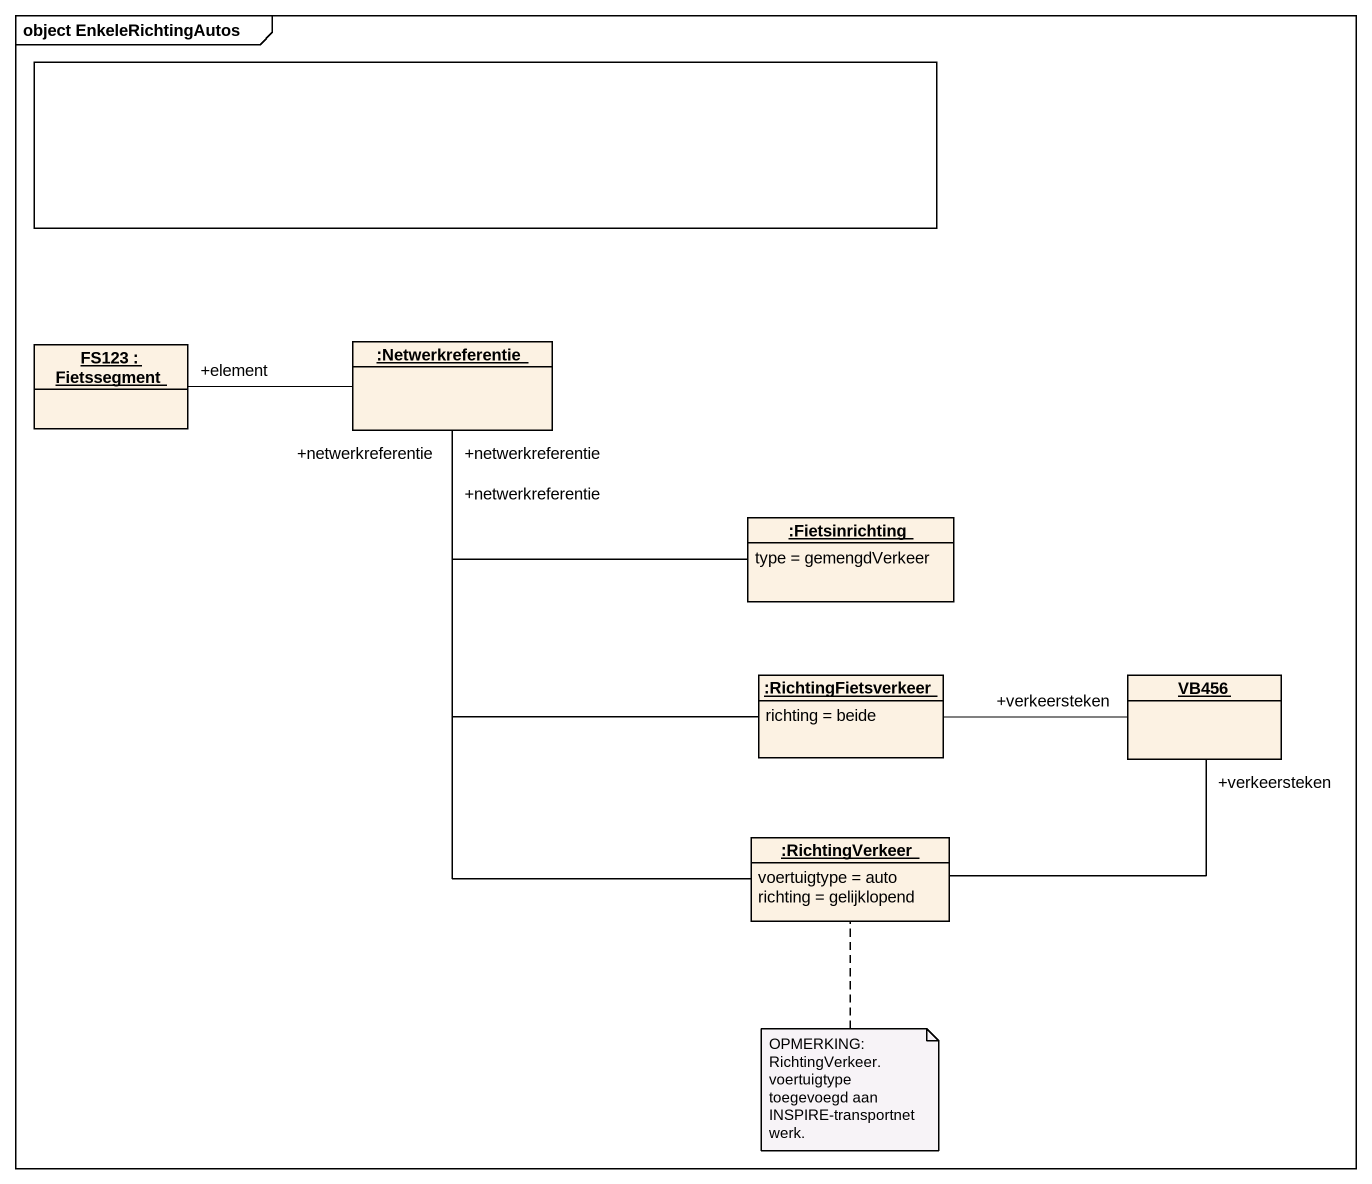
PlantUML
@startuml
mainframe object EnkeleRichtingAutos
allowmixing
hide circle
hide empty members
rectangle " " as rectangle1
object "FS123 : Fietssegment" as FS123
object ":Netwerkreferentie" as Netwerkreferentie
object ":Fietsinrichting" as Fietsinrichting {
  type = gemengdVerkeer
}
object ":RichtingFietsverkeer" as RichtingFietsverkeer {
  richting = beide
}
object VB456
object ":RichtingVerkeer" as RichtingVerkeer {
  voertuigtype = auto
  richting = gelijklopend
}
FS123 "+element" -right- Netwerkreferentie
Netwerkreferentie "+netwerkreferentie" -right- Fietsinrichting
Netwerkreferentie "+netwerkreferentie" -- RichtingFietsverkeer
RichtingFietsverkeer -right- "+verkeersteken" VB456
RichtingVerkeer -up- "+netwerkreferentie" Netwerkreferentie
RichtingVerkeer -right- "+verkeersteken" VB456
note bottom of RichtingVerkeer : OPMERKING: RichtingVerkeer.voertuigtype toegevoegd aan INSPIRE-transportnetwerk.
@enduml
